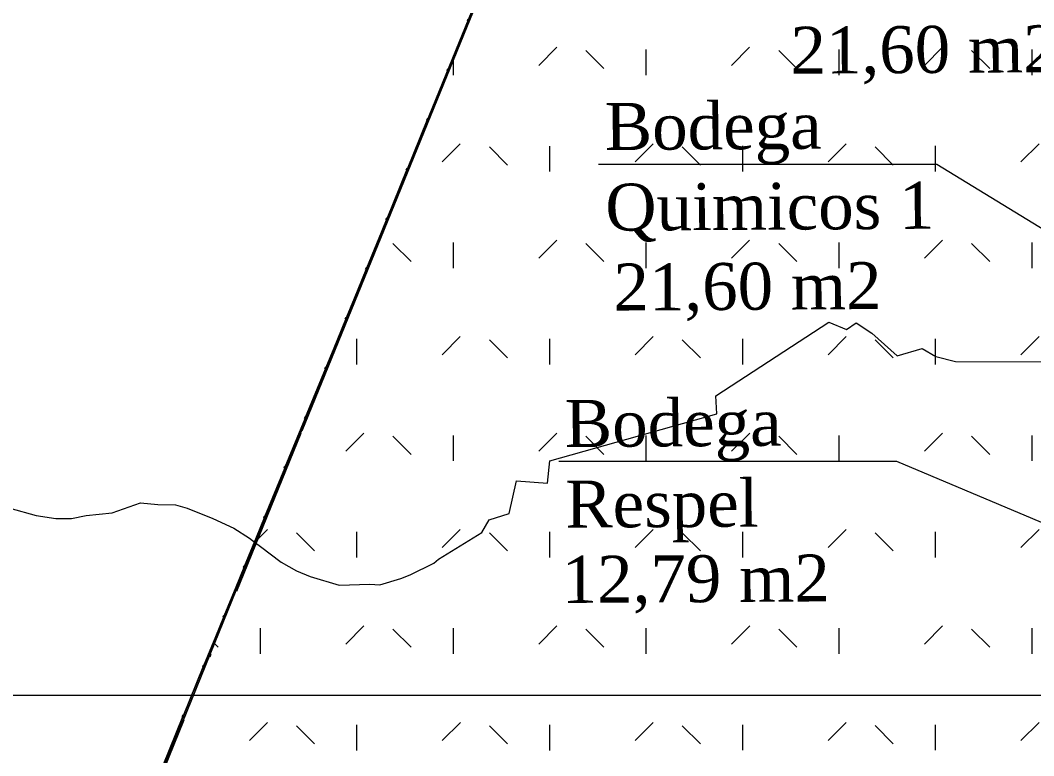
# Model space of a CAD drawing. Header units: metres. Extents: x -207 to 292, y -187 to 169.
# Drawn here: x -140.18 to -102.43, y 16.67 to 44.06 of the extents above; entities that cross this region are included whole.
import ezdxf

# ---------------------------------------------------------------- set-up
doc = ezdxf.new("R2010")
doc.units = ezdxf.units.M
doc.linetypes.add('IMPORT-IMPORT-LÍMITE2 _2_', pattern=[36.83, 6.35, -2.54, 0, -2.54, 25.4, 0, 0, 0])
for name, color, linetype, lineweight in [('A-GLAZ-CWMG', 7, 'Continuous', 9), ('ACHURADO', 7, 'Continuous', 9), ('C-TOPO', 7, 'Continuous', 9), ('C-TOPO-MAJR', 7, 'Continuous', 35), ('grilla', 7, 'Continuous', 9), ('linea propiedad', 7, 'IMPORT-IMPORT-LÍMITE2 _2_', 35)]:
    doc.layers.add(name, color=color, linetype=linetype, lineweight=lineweight)
doc.layers.add('PR10-ARQ-PL-001-Emplazamiento-C-1_dwg', color=7, linetype='Continuous', lineweight=9, true_color=0x767676)
doc.layers.add('TEXTO', color=5, linetype='Continuous', lineweight=9, true_color=0x0000ff)
doc.styles.add('Times New Roman', font='times.ttf', dxfattribs={"height": 1.75})

# ---------------------------------------------------------------- blocks, each defined once
blk = doc.blocks.new('PR10-ARQ-PL-001-Emplazamiento-C-1_dwg_Circular Mullion - 5mm-517344-PLANTA EMPLAZAMIENTO-674655-PLANTA EMPLAZAMIENTO ACTUALIZADO')
at = {"layer": 'A-GLAZ-CWMG', "flags": 128}
for points in [[(-84.442, 139.656), (-83.711, 141.464), (-83.713, 141.465), (-83.716, 141.466), (-84.446, 139.658), (-84.444, 139.657)], [(-84.444, 139.657), (-83.713, 141.465)]]:
    blk.add_lwpolyline(points, close=True, dxfattribs=at)
blk = doc.blocks.new('PR10-ARQ-PL-001-Emplazamiento-C-1_dwg_Rectangular Mullion - 50 x 50 mm-517346-PLANTA EMPLAZAMIENTO-674657-PLANTA EMPLAZAMIENTO ACTUALIZADO')
at = {"layer": 'A-GLAZ-CWMG', "flags": 128}
blk.add_lwpolyline([(0.025, 0.025), (-0.025, 0.025), (-0.025, -0.025), (0.025, -0.025)], close=True, dxfattribs=at)
blk = doc.blocks.new('PR10-ARQ-PL-001-Emplazamiento-C-1_dwg_Rectangular Mullion - 50 x 50 mm-517357-PLANTA EMPLAZAMIENTO-674659-PLANTA EMPLAZAMIENTO ACTUALIZADO')
at = {"layer": 'A-GLAZ-CWMG', "flags": 128}
blk.add_lwpolyline([(0.025, 0.025), (0.025, -0.025), (-0.025, -0.025), (-0.025, 0.025)], close=True, dxfattribs=at)
blk = doc.blocks.new('PR10-ARQ-PL-001-Emplazamiento-C-1_dwg-674643-PLANTA EMPLAZAMIENTO ACTUALIZADO')
at = {"layer": 'ACHURADO'}
h = blk.add_hatch(dxfattribs=at)
h.set_pattern_fill('FP_1', color=256, style=0, pattern_type=2)
h.set_pattern_definition([(90, (-655750.258, -5498481.082), (-3.592, 3.592), [0.9525, -6.232]), (45, (-655750.258, -5498481.082), (-3.5921024484, 3.5921024484), [0.9525, -4.127]), (135, (-655750.258, -5498481.082), (-3.5921024484, -3.5921024484), [0.9525, -4.127])])
h.paths.add_polyline_path([(-161.771, -49.779), (-127.862, -43.679), (-120.948, -28.309), (-111.803, -11.418), (-104.331, 0.453), (-97.266, 16.755), (-92.284, 29.861), (-84.153, 48.383), (-83.895, 48.922), (-83.576, 49.56), (-83.246, 50.193), (-82.906, 50.82), (-82.555, 51.442), (-82.193, 52.057), (-81.821, 52.666), (-81.047, 53.865), (-80.645, 54.455), (-80.233, 55.037), (-79.811, 55.613), (-79.38, 56.182), (-75.091, 62.133), (-74.617, 62.76), (-74.134, 63.38), (-73.641, 63.992), (-73.138, 64.596), (-72.625, 65.192), (-72.103, 65.779), (-71.572, 66.359), (-70.664, 67.305), (-70.482, 67.491), (-69.923, 68.045), (-69.356, 68.589), (-68.78, 69.124), (-68.196, 69.65), (-67.003, 70.673), (-66.394, 71.17), (-65.778, 71.658), (-65.153, 72.136), (-64.522, 72.603), (-63.882, 73.061), (-63.236, 73.508), (-62.583, 73.945), (-61.922, 74.371), (-61.255, 74.787), (-60.582, 75.192), (-59.902, 75.586), (-59.306, 75.883), (-58.704, 76.167), (-58.097, 76.441), (-57.486, 76.702), (-56.869, 76.952), (-56.247, 77.19), (-55.621, 77.416), (-54.991, 77.63), (-54.357, 77.832), (-53.077, 78.199), (-52.433, 78.364), (-51.785, 78.517), (-51.134, 78.658), (-50.481, 78.785), (-49.826, 78.901), (-49.168, 79.003), (-48.509, 79.093), (-47.848, 79.171), (-47.185, 79.236), (-45.858, 79.327), (-45.193, 79.354), (-44.527, 79.367), (-43.862, 79.368), (-43.196, 79.357), (-42.531, 79.332), (-41.867, 79.295), (-41.203, 79.245), (-40.54, 79.183), (-39.879, 79.108), (-39.219, 79.02), (-38.562, 78.919), (-37.906, 78.806), (-37.252, 78.68), (-36.601, 78.542), (-35.953, 78.392), (-35.308, 78.229), (-34.666, 78.053), (47.551, 57.663), (47.81, 57.578), (48.073, 57.505), (48.338, 57.445), (48.607, 57.396), (48.877, 57.361), (49.148, 57.338), (49.421, 57.327), (49.693, 57.329), (49.966, 57.344), (50.237, 57.372), (50.506, 57.412), (50.774, 57.464), (51.038, 57.529), (51.3, 57.606), (51.811, 57.797), (52.059, 57.909), (52.301, 58.033), (52.538, 58.169), (52.768, 58.315), (52.991, 58.471), (53.207, 58.638), (53.414, 58.815), (53.614, 59.001), (53.804, 59.196), (53.985, 59.4), (54.156, 59.612), (54.318, 59.831), (54.469, 60.058), (54.609, 60.292), (54.738, 60.532), (54.856, 60.778), (54.962, 61.028), (55.057, 61.284), (55.14, 61.544), (55.21, 61.807), (55.269, 62.073), (55.314, 62.342), (55.348, 62.613), (55.368, 62.884), (55.486, 68.004), (-83.704, 141.488), (-151.221, -23.933)])
h.paths.add_polyline_path([(-98.109, 19.735), (-100.027, 20.525), (-97.678, 26.227), (-95.761, 25.431), (-97.988, 20.027)])
h.paths.add_polyline_path([(-94.264, 28.288), (-97.543, 29.64), (-95.193, 35.341), (-91.917, 33.984), (-94.257, 28.306)])
h.paths.add_polyline_path([(-88.37, 41.33), (-91.648, 42.682), (-89.298, 48.383), (-86.02, 47.032), (-88.359, 41.356)])
h.paths.add_polyline_path([(-107.511, 62.681), (-109.81, 61.362), (-111.554, 61.194), (-112.168, 61.108), (-111.143, 62.121), (-109.024, 62.933)])
h.paths.add_polyline_path([(-107.511, 62.681), (-104.877, 62.965), (-103.986, 62.697), (-104.876, 62.403)])
h.paths.add_polyline_path([(-106.042, 59.476), (-106.66, 60.171), (-107.511, 62.681), (-106.15, 60.408)])
h.paths.add_polyline_path([(-97.117, 62.944), (-99.416, 61.625), (-101.16, 61.457), (-101.774, 61.371), (-100.749, 62.384), (-98.63, 63.196)])
h.paths.add_polyline_path([(-95.648, 59.739), (-96.266, 60.434), (-97.117, 62.944), (-95.756, 60.671)])
h.paths.add_polyline_path([(-94.482, 62.666), (-97.117, 62.944), (-94.483, 63.228), (-93.592, 62.96)])
h.paths.add_polyline_path([(-104.12, 64.725), (-104.103, 64.74), (-104.082, 64.735)])
h.paths.add_polyline_path([(-103.959, 75.174), (-101.325, 75.458), (-100.433, 75.19), (-101.324, 74.896)])
h.paths.add_polyline_path([(-108.615, 73.601), (-107.591, 74.613), (-105.472, 75.426), (-103.959, 75.174), (-106.258, 73.855), (-108.002, 73.687)])
h.paths.add_polyline_path([(-100.567, 77.218), (-100.55, 77.233), (-100.53, 77.228)])
at = {"layer": 'C-TOPO', "flags": 128}
for points in [[(-139.573, 4.607), (-134.326, 17.462), (-133.279, 20.027), (-131.82, 23.602), (-131.294, 24.891), (-130.693, 26.362), (-130.565, 26.675), (-130.428, 27.012), (-130.302, 27.321), (-129.249, 29.901), (-128.753, 31.115), (-127.832, 33.372), (-126.866, 35.739), (-126.566, 36.473), (-125.29, 39.601), (-124.416, 41.742), (-123.657, 43.602), (-121.791, 48.174)], [(-121.791, 48.174), (-123.657, 43.602), (-124.416, 41.742), (-125.29, 39.601), (-126.566, 36.473), (-126.866, 35.739), (-127.832, 33.372), (-128.753, 31.115), (-129.249, 29.901), (-130.302, 27.321), (-130.428, 27.012), (-130.565, 26.675), (-130.693, 26.362), (-131.294, 24.891), (-131.82, 23.602), (-133.279, 20.027), (-134.326, 17.462), (-139.573, 4.607)]]:
    blk.add_lwpolyline(points, dxfattribs=at)
at = {"layer": 'C-TOPO-MAJR', "color": 1, "lineweight": 9, "true_color": 0xff0000, "flags": 128}
blk.add_lwpolyline([(-140.562, 25.888), (-139.584, 25.611), (-138.858, 25.499), (-138.263, 25.506), (-137.721, 25.614), (-136.754, 25.709), (-135.703, 26.088), (-135.052, 26.019), (-134.394, 26.013), (-133.961, 25.889), (-133.007, 25.503), (-132.226, 25.145), (-131.643, 24.767), (-131.414, 24.596), (-131.228, 24.457), (-130.461, 23.883), (-129.89, 23.552), (-129.381, 23.341), (-128.299, 23.017), (-127.156, 23.052), (-126.782, 23.03), (-126.01, 23.265), (-125.659, 23.4), (-124.776, 23.835), (-124.604, 23.993), (-122.989, 24.977), (-122.719, 25.459), (-121.97, 25.692), (-121.701, 26.912), (-120.547, 26.82), (-120.453, 27.645), (-114.23, 29.398), (-114.269, 30.066), (-110.066, 32.82), (-109.405, 32.54), (-109.045, 32.787), (-108.465, 32.401), (-107.523, 31.557), (-106.595, 31.839), (-106.078, 31.535), (-105.345, 31.353), (-101.041, 31.339)], dxfattribs=at)
at = {"layer": 'grilla'}
blk.add_line((-207.182, 18.918), (-16.51, 18.918), dxfattribs=at)
at = {"layer": 'linea propiedad', "flags": 128}
blk.add_lwpolyline([(143.795, -0.255), (151.813, 17.148), (-83.704, 141.488), (-161.771, -49.779), (-137.14, -85.351), (-83.167, -127.74), (-59.701, -140.481)], dxfattribs=at)
at = {"layer": 'TEXTO', "flags": 128}
for points in [[(-96.43, 32.819), (-106.042, 38.685), (-118.637, 38.685)], [(-98.675, 23.884), (-107.531, 27.624), (-120.126, 27.624)]]:
    blk.add_lwpolyline(points, dxfattribs=at)
for p, rotation in [((-40.484, -97.839), 359.718822983284), ((-40.484, -97.839), 359.718822983284), ((-40.484, -97.839), 359.718822983284), ((-41.242, -99.69), 359.718822983284), ((-41.242, -99.69), 359.718822983284), ((-41.242, -99.69), 359.718822983284), ((-42, -101.541), 359.7188229832853), ((-42, -101.541), 359.7188229832853), ((-42, -101.541), 359.718822983284), ((-42.759, -103.391), 359.7188229832853), ((-42.759, -103.391), 359.718822983284), ((-42.759, -103.391), 359.718822983284), ((-43.517, -105.242), 359.718822983284), ((-43.517, -105.242), 359.718822983284), ((-43.517, -105.242), 359.718822983284), ((-44.275, -107.093), 359.718822983284), ((-44.275, -107.093), 359.718822983284), ((-44.275, -107.093), 359.718822983284), ((-45.033, -108.943), 359.718822983284), ((-45.033, -108.943), 359.718822983284), ((-45.033, -108.943), 359.718822983284), ((-45.792, -110.794), 359.7188229832853), ((-45.792, -110.794), 359.718822983284), ((-45.792, -110.794), 359.7188229832853), ((-46.55, -112.645), 359.718822983284), ((-46.55, -112.645), 359.718822983284), ((-46.55, -112.645), 359.718822983284), ((-47.308, -114.495), 359.718822983284), ((-47.308, -114.495), 359.718822983284), ((-47.308, -114.495), 359.718822983284), ((-48.067, -116.346), 359.718822983284), ((-48.067, -116.346), 359.718822983284), ((-48.067, -116.346), 359.718822983284), ((-48.825, -118.197), 359.718822983284), ((-48.825, -118.197), 359.718822983284), ((-48.825, -118.197), 359.718822983284), ((-49.583, -120.047), 359.718822983284), ((-49.583, -120.047), 359.718822983284), ((-49.583, -120.047), 359.718822983284), ((-50.342, -121.898), 359.718822983284), ((-50.342, -121.898), 359.718822983284), ((-50.342, -121.898), 359.718822983284), ((-51.1, -123.749), 359.718822983284), ((-51.1, -123.749), 359.718822983284), ((-51.1, -123.749), 359.718822983284)]:
    blk.add_blockref('PR10-ARQ-PL-001-Emplazamiento-C-1_dwg_Circular Mullion - 5mm-517344-PLANTA EMPLAZAMIENTO-674655-PLANTA EMPLAZAMIENTO ACTUALIZADO', p, dxfattribs=dict(rotation=rotation))
at = {"extrusion": (0, 0, -1), "rotation": 292.2811770167161}
for name, p in [('PR10-ARQ-PL-001-Emplazamiento-C-1_dwg_Rectangular Mullion - 50 x 50 mm-517346-PLANTA EMPLAZAMIENTO-674657-PLANTA EMPLAZAMIENTO ACTUALIZADO', (123.492, 44.058)), ('PR10-ARQ-PL-001-Emplazamiento-C-1_dwg_Rectangular Mullion - 50 x 50 mm-517357-PLANTA EMPLAZAMIENTO-674659-PLANTA EMPLAZAMIENTO ACTUALIZADO', (123.492, 44.058)), ('PR10-ARQ-PL-001-Emplazamiento-C-1_dwg_Rectangular Mullion - 50 x 50 mm-517346-PLANTA EMPLAZAMIENTO-674657-PLANTA EMPLAZAMIENTO ACTUALIZADO', (124.251, 42.207)), ('PR10-ARQ-PL-001-Emplazamiento-C-1_dwg_Rectangular Mullion - 50 x 50 mm-517357-PLANTA EMPLAZAMIENTO-674659-PLANTA EMPLAZAMIENTO ACTUALIZADO', (124.251, 42.207)), ('PR10-ARQ-PL-001-Emplazamiento-C-1_dwg_Rectangular Mullion - 50 x 50 mm-517346-PLANTA EMPLAZAMIENTO-674657-PLANTA EMPLAZAMIENTO ACTUALIZADO', (125.009, 40.357)), ('PR10-ARQ-PL-001-Emplazamiento-C-1_dwg_Rectangular Mullion - 50 x 50 mm-517357-PLANTA EMPLAZAMIENTO-674659-PLANTA EMPLAZAMIENTO ACTUALIZADO', (125.009, 40.357)), ('PR10-ARQ-PL-001-Emplazamiento-C-1_dwg_Rectangular Mullion - 50 x 50 mm-517346-PLANTA EMPLAZAMIENTO-674657-PLANTA EMPLAZAMIENTO ACTUALIZADO', (125.767, 38.506)), ('PR10-ARQ-PL-001-Emplazamiento-C-1_dwg_Rectangular Mullion - 50 x 50 mm-517357-PLANTA EMPLAZAMIENTO-674659-PLANTA EMPLAZAMIENTO ACTUALIZADO', (125.767, 38.506)), ('PR10-ARQ-PL-001-Emplazamiento-C-1_dwg_Rectangular Mullion - 50 x 50 mm-517346-PLANTA EMPLAZAMIENTO-674657-PLANTA EMPLAZAMIENTO ACTUALIZADO', (126.526, 36.655)), ('PR10-ARQ-PL-001-Emplazamiento-C-1_dwg_Rectangular Mullion - 50 x 50 mm-517357-PLANTA EMPLAZAMIENTO-674659-PLANTA EMPLAZAMIENTO ACTUALIZADO', (126.526, 36.655)), ('PR10-ARQ-PL-001-Emplazamiento-C-1_dwg_Rectangular Mullion - 50 x 50 mm-517346-PLANTA EMPLAZAMIENTO-674657-PLANTA EMPLAZAMIENTO ACTUALIZADO', (127.284, 34.805)), ('PR10-ARQ-PL-001-Emplazamiento-C-1_dwg_Rectangular Mullion - 50 x 50 mm-517357-PLANTA EMPLAZAMIENTO-674659-PLANTA EMPLAZAMIENTO ACTUALIZADO', (127.284, 34.805)), ('PR10-ARQ-PL-001-Emplazamiento-C-1_dwg_Rectangular Mullion - 50 x 50 mm-517346-PLANTA EMPLAZAMIENTO-674657-PLANTA EMPLAZAMIENTO ACTUALIZADO', (128.042, 32.954)), ('PR10-ARQ-PL-001-Emplazamiento-C-1_dwg_Rectangular Mullion - 50 x 50 mm-517357-PLANTA EMPLAZAMIENTO-674659-PLANTA EMPLAZAMIENTO ACTUALIZADO', (128.042, 32.954)), ('PR10-ARQ-PL-001-Emplazamiento-C-1_dwg_Rectangular Mullion - 50 x 50 mm-517346-PLANTA EMPLAZAMIENTO-674657-PLANTA EMPLAZAMIENTO ACTUALIZADO', (128.8, 31.103)), ('PR10-ARQ-PL-001-Emplazamiento-C-1_dwg_Rectangular Mullion - 50 x 50 mm-517357-PLANTA EMPLAZAMIENTO-674659-PLANTA EMPLAZAMIENTO ACTUALIZADO', (128.8, 31.103)), ('PR10-ARQ-PL-001-Emplazamiento-C-1_dwg_Rectangular Mullion - 50 x 50 mm-517346-PLANTA EMPLAZAMIENTO-674657-PLANTA EMPLAZAMIENTO ACTUALIZADO', (129.559, 29.253)), ('PR10-ARQ-PL-001-Emplazamiento-C-1_dwg_Rectangular Mullion - 50 x 50 mm-517357-PLANTA EMPLAZAMIENTO-674659-PLANTA EMPLAZAMIENTO ACTUALIZADO', (129.559, 29.253)), ('PR10-ARQ-PL-001-Emplazamiento-C-1_dwg_Rectangular Mullion - 50 x 50 mm-517346-PLANTA EMPLAZAMIENTO-674657-PLANTA EMPLAZAMIENTO ACTUALIZADO', (130.317, 27.402)), ('PR10-ARQ-PL-001-Emplazamiento-C-1_dwg_Rectangular Mullion - 50 x 50 mm-517357-PLANTA EMPLAZAMIENTO-674659-PLANTA EMPLAZAMIENTO ACTUALIZADO', (130.317, 27.402)), ('PR10-ARQ-PL-001-Emplazamiento-C-1_dwg_Rectangular Mullion - 50 x 50 mm-517346-PLANTA EMPLAZAMIENTO-674657-PLANTA EMPLAZAMIENTO ACTUALIZADO', (131.075, 25.551)), ('PR10-ARQ-PL-001-Emplazamiento-C-1_dwg_Rectangular Mullion - 50 x 50 mm-517357-PLANTA EMPLAZAMIENTO-674659-PLANTA EMPLAZAMIENTO ACTUALIZADO', (131.075, 25.551)), ('PR10-ARQ-PL-001-Emplazamiento-C-1_dwg_Rectangular Mullion - 50 x 50 mm-517346-PLANTA EMPLAZAMIENTO-674657-PLANTA EMPLAZAMIENTO ACTUALIZADO', (131.834, 23.701)), ('PR10-ARQ-PL-001-Emplazamiento-C-1_dwg_Rectangular Mullion - 50 x 50 mm-517357-PLANTA EMPLAZAMIENTO-674659-PLANTA EMPLAZAMIENTO ACTUALIZADO', (131.834, 23.701)), ('PR10-ARQ-PL-001-Emplazamiento-C-1_dwg_Rectangular Mullion - 50 x 50 mm-517346-PLANTA EMPLAZAMIENTO-674657-PLANTA EMPLAZAMIENTO ACTUALIZADO', (132.592, 21.85)), ('PR10-ARQ-PL-001-Emplazamiento-C-1_dwg_Rectangular Mullion - 50 x 50 mm-517357-PLANTA EMPLAZAMIENTO-674659-PLANTA EMPLAZAMIENTO ACTUALIZADO', (132.592, 21.85)), ('PR10-ARQ-PL-001-Emplazamiento-C-1_dwg_Rectangular Mullion - 50 x 50 mm-517346-PLANTA EMPLAZAMIENTO-674657-PLANTA EMPLAZAMIENTO ACTUALIZADO', (133.35, 19.999)), ('PR10-ARQ-PL-001-Emplazamiento-C-1_dwg_Rectangular Mullion - 50 x 50 mm-517357-PLANTA EMPLAZAMIENTO-674659-PLANTA EMPLAZAMIENTO ACTUALIZADO', (133.35, 19.999)), ('PR10-ARQ-PL-001-Emplazamiento-C-1_dwg_Rectangular Mullion - 50 x 50 mm-517346-PLANTA EMPLAZAMIENTO-674657-PLANTA EMPLAZAMIENTO ACTUALIZADO', (134.109, 18.149)), ('PR10-ARQ-PL-001-Emplazamiento-C-1_dwg_Rectangular Mullion - 50 x 50 mm-517357-PLANTA EMPLAZAMIENTO-674659-PLANTA EMPLAZAMIENTO ACTUALIZADO', (134.109, 18.149))]:
    blk.add_blockref(name, p, dxfattribs=at)
at = {"layer": 'TEXTO', "char_height": 1.75, "attachment_point": 1, "rotation": 0.3432, "line_spacing_factor": 1.029793, "style": 'Times New Roman'}
for s, insert, width in [('21,60 m2', (-111.498, 43.816), 11.91644), ('Bodega\\PQuimicos 1', (-118.413, 40.976), 14.59874), ('21,60 m2', (-118.092, 34.996), 11.91644), ('Bodega\\PRespel', (-119.903, 29.915), 9.60791), ('12,79 m2', (-120.021, 24.107), 11.91644)]:
    blk.add_mtext(s, dxfattribs=dict(at, insert=insert, width=width))
blk = doc.blocks.new('Circular Mullion - 5mm-517344-PLANTA EMPLAZAMIENTO ACTUALIZADO')
at = {"layer": 'A-GLAZ-CWMG'}
for p, q in [((-83.716, 141.466), (-84.446, 139.658)), ((-84.444, 139.657), (-83.713, 141.465)), ((-83.713, 141.465), (-84.444, 139.657)), ((-84.442, 139.656), (-83.711, 141.464)), ((-83.713, 141.465), (-83.716, 141.466)), ((-83.711, 141.464), (-83.713, 141.465)), ((-84.446, 139.658), (-84.444, 139.657)), ((-84.444, 139.657), (-84.442, 139.656))]:
    blk.add_line(p, q, dxfattribs=at)
blk = doc.blocks.new('Rectangular Mullion - 50 x 50 mm-517346-PLANTA EMPLAZAMIENTO ACTUALIZADO')
at = {"layer": 'A-GLAZ-CWMG'}
for p, q in [((0.025, 0.025), (-0.025, 0.025)), ((-0.025, 0.025), (-0.025, -0.025)), ((0.025, -0.025), (0.025, 0.025)), ((-0.025, -0.025), (0.025, -0.025))]:
    blk.add_line(p, q, dxfattribs=at)
blk = doc.blocks.new('Rectangular Mullion - 50 x 50 mm-517357-PLANTA EMPLAZAMIENTO ACTUALIZADO')
at = {"layer": 'A-GLAZ-CWMG'}
for p, q in [((-0.025, -0.025), (-0.025, 0.025)), ((-0.025, 0.025), (0.025, 0.025)), ((0.025, 0.025), (0.025, -0.025)), ((0.025, -0.025), (-0.025, -0.025))]:
    blk.add_line(p, q, dxfattribs=at)

msp = doc.modelspace()

# ---------------------------------------------------------------- linework, layer by layer
at = {"layer": 'C-TOPO'}
for p, q in [((-123.657, 43.602), (-121.791, 48.174)), ((-121.791, 48.174), (-123.657, 43.602)), ((-124.416, 41.742), (-123.657, 43.602)), ((-123.657, 43.602), (-124.416, 41.742)), ((-125.29, 39.601), (-124.416, 41.742)), ((-124.416, 41.742), (-125.29, 39.601)), ((-126.566, 36.473), (-125.29, 39.601)), ((-125.29, 39.601), (-126.566, 36.473)), ((-126.866, 35.739), (-126.566, 36.473)), ((-126.566, 36.473), (-126.866, 35.739)), ((-127.832, 33.372), (-126.866, 35.739)), ((-126.866, 35.739), (-127.832, 33.372)), ((-128.753, 31.115), (-127.832, 33.372)), ((-127.832, 33.372), (-128.753, 31.115)), ((-129.249, 29.901), (-128.753, 31.115)), ((-128.753, 31.115), (-129.249, 29.901)), ((-130.302, 27.321), (-129.249, 29.901)), ((-129.249, 29.901), (-130.302, 27.321)), ((-130.428, 27.012), (-130.302, 27.321)), ((-130.302, 27.321), (-130.428, 27.012)), ((-130.565, 26.675), (-130.428, 27.012)), ((-130.428, 27.012), (-130.565, 26.675)), ((-130.693, 26.362), (-130.565, 26.675)), ((-130.565, 26.675), (-130.693, 26.362)), ((-131.294, 24.891), (-130.693, 26.362)), ((-130.693, 26.362), (-131.294, 24.891)), ((-131.82, 23.602), (-131.294, 24.891)), ((-131.294, 24.891), (-131.82, 23.602)), ((-133.279, 20.027), (-131.82, 23.602)), ((-131.82, 23.602), (-133.279, 20.027)), ((-134.326, 17.462), (-133.279, 20.027)), ((-133.279, 20.027), (-134.326, 17.462)), ((-139.573, 4.607), (-134.326, 17.462)), ((-134.326, 17.462), (-139.573, 4.607))]:
    msp.add_line(p, q, dxfattribs=at)
at = {"layer": 'C-TOPO-MAJR', "color": 1, "lineweight": 9, "true_color": 0xff0000, "flags": 128}
for points in [[(-162.959, 37.975), (-160.63, 36.57), (-158.459, 34.969), (-153.215, 32.147), (-150.982, 30.74), (-148.361, 29.329), (-147.346, 28.816), (-144.724, 27.405), (-143.763, 27.059), (-141.33, 26.03), (-140.562, 25.888), (-139.584, 25.611), (-138.858, 25.499), (-138.263, 25.506), (-137.721, 25.614), (-136.754, 25.709), (-135.703, 26.088), (-135.052, 26.019), (-134.394, 26.013), (-133.961, 25.889), (-133.007, 25.503), (-132.226, 25.145), (-131.643, 24.767), (-131.414, 24.596)], [(-131.414, 24.596), (-131.228, 24.457), (-130.461, 23.883), (-129.89, 23.552), (-129.381, 23.341), (-128.299, 23.017), (-127.156, 23.052), (-126.782, 23.03), (-126.01, 23.265), (-125.659, 23.4), (-124.776, 23.835), (-124.604, 23.993), (-122.989, 24.977), (-122.719, 25.459), (-121.97, 25.692), (-121.701, 26.912), (-120.547, 26.82), (-120.453, 27.645), (-114.23, 29.398), (-114.269, 30.066), (-110.066, 32.82), (-109.405, 32.54), (-109.045, 32.787), (-108.465, 32.401), (-107.523, 31.557), (-106.595, 31.839), (-106.078, 31.535), (-105.345, 31.353), (-101.041, 31.339)]]:
    msp.add_lwpolyline(points, dxfattribs=at)

# ---------------------------------------------------------------- block references
at = {"layer": 'A-GLAZ-CWMG'}
for p, rotation in [((-40.484, -97.839), 359.718822983284), ((-40.484, -97.839), 359.718822983284), ((-40.484, -97.839), 359.718822983284), ((-41.242, -99.69), 359.718822983284), ((-41.242, -99.69), 359.718822983284), ((-41.242, -99.69), 359.718822983284), ((-42, -101.541), 359.7188229832853), ((-42, -101.541), 359.7188229832853), ((-42, -101.541), 359.718822983284), ((-42.759, -103.391), 359.7188229832853), ((-42.759, -103.391), 359.718822983284), ((-42.759, -103.391), 359.718822983284), ((-43.517, -105.242), 359.718822983284), ((-43.517, -105.242), 359.718822983284), ((-43.517, -105.242), 359.718822983284), ((-44.275, -107.093), 359.718822983284), ((-44.275, -107.093), 359.718822983284), ((-44.275, -107.093), 359.718822983284), ((-45.033, -108.943), 359.718822983284), ((-45.033, -108.943), 359.718822983284), ((-45.033, -108.943), 359.718822983284), ((-45.792, -110.794), 359.7188229832853), ((-45.792, -110.794), 359.718822983284), ((-45.792, -110.794), 359.7188229832853), ((-46.55, -112.645), 359.718822983284), ((-46.55, -112.645), 359.718822983284), ((-46.55, -112.645), 359.718822983284), ((-47.308, -114.495), 359.718822983284), ((-47.308, -114.495), 359.718822983284), ((-47.308, -114.495), 359.718822983284), ((-48.067, -116.346), 359.718822983284), ((-48.067, -116.346), 359.718822983284), ((-48.067, -116.346), 359.718822983284), ((-48.825, -118.197), 359.718822983284), ((-48.825, -118.197), 359.718822983284), ((-48.825, -118.197), 359.718822983284), ((-49.583, -120.047), 359.718822983284), ((-49.583, -120.047), 359.718822983284), ((-49.583, -120.047), 359.718822983284), ((-50.342, -121.898), 359.718822983284), ((-50.342, -121.898), 359.718822983284), ((-50.342, -121.898), 359.718822983284), ((-51.1, -123.749), 359.718822983284), ((-51.1, -123.749), 359.718822983284), ((-51.1, -123.749), 359.718822983284)]:
    msp.add_blockref('Circular Mullion - 5mm-517344-PLANTA EMPLAZAMIENTO ACTUALIZADO', p, dxfattribs=dict(at, rotation=rotation))
at = {"layer": 'A-GLAZ-CWMG', "extrusion": (0, 0, -1), "rotation": 292.2811770167161}
for name, p in [('Rectangular Mullion - 50 x 50 mm-517346-PLANTA EMPLAZAMIENTO ACTUALIZADO', (123.492, 44.058)), ('Rectangular Mullion - 50 x 50 mm-517357-PLANTA EMPLAZAMIENTO ACTUALIZADO', (123.492, 44.058)), ('Rectangular Mullion - 50 x 50 mm-517346-PLANTA EMPLAZAMIENTO ACTUALIZADO', (124.251, 42.207)), ('Rectangular Mullion - 50 x 50 mm-517357-PLANTA EMPLAZAMIENTO ACTUALIZADO', (124.251, 42.207)), ('Rectangular Mullion - 50 x 50 mm-517346-PLANTA EMPLAZAMIENTO ACTUALIZADO', (125.009, 40.357)), ('Rectangular Mullion - 50 x 50 mm-517357-PLANTA EMPLAZAMIENTO ACTUALIZADO', (125.009, 40.357)), ('Rectangular Mullion - 50 x 50 mm-517346-PLANTA EMPLAZAMIENTO ACTUALIZADO', (125.767, 38.506)), ('Rectangular Mullion - 50 x 50 mm-517357-PLANTA EMPLAZAMIENTO ACTUALIZADO', (125.767, 38.506)), ('Rectangular Mullion - 50 x 50 mm-517346-PLANTA EMPLAZAMIENTO ACTUALIZADO', (126.526, 36.655)), ('Rectangular Mullion - 50 x 50 mm-517357-PLANTA EMPLAZAMIENTO ACTUALIZADO', (126.526, 36.655)), ('Rectangular Mullion - 50 x 50 mm-517346-PLANTA EMPLAZAMIENTO ACTUALIZADO', (127.284, 34.805)), ('Rectangular Mullion - 50 x 50 mm-517357-PLANTA EMPLAZAMIENTO ACTUALIZADO', (127.284, 34.805)), ('Rectangular Mullion - 50 x 50 mm-517346-PLANTA EMPLAZAMIENTO ACTUALIZADO', (128.042, 32.954)), ('Rectangular Mullion - 50 x 50 mm-517357-PLANTA EMPLAZAMIENTO ACTUALIZADO', (128.042, 32.954)), ('Rectangular Mullion - 50 x 50 mm-517346-PLANTA EMPLAZAMIENTO ACTUALIZADO', (128.8, 31.103)), ('Rectangular Mullion - 50 x 50 mm-517357-PLANTA EMPLAZAMIENTO ACTUALIZADO', (128.8, 31.103)), ('Rectangular Mullion - 50 x 50 mm-517346-PLANTA EMPLAZAMIENTO ACTUALIZADO', (129.559, 29.253)), ('Rectangular Mullion - 50 x 50 mm-517357-PLANTA EMPLAZAMIENTO ACTUALIZADO', (129.559, 29.253)), ('Rectangular Mullion - 50 x 50 mm-517346-PLANTA EMPLAZAMIENTO ACTUALIZADO', (130.317, 27.402)), ('Rectangular Mullion - 50 x 50 mm-517357-PLANTA EMPLAZAMIENTO ACTUALIZADO', (130.317, 27.402)), ('Rectangular Mullion - 50 x 50 mm-517346-PLANTA EMPLAZAMIENTO ACTUALIZADO', (131.075, 25.551)), ('Rectangular Mullion - 50 x 50 mm-517357-PLANTA EMPLAZAMIENTO ACTUALIZADO', (131.075, 25.551)), ('Rectangular Mullion - 50 x 50 mm-517346-PLANTA EMPLAZAMIENTO ACTUALIZADO', (131.834, 23.701)), ('Rectangular Mullion - 50 x 50 mm-517357-PLANTA EMPLAZAMIENTO ACTUALIZADO', (131.834, 23.701)), ('Rectangular Mullion - 50 x 50 mm-517346-PLANTA EMPLAZAMIENTO ACTUALIZADO', (132.592, 21.85)), ('Rectangular Mullion - 50 x 50 mm-517357-PLANTA EMPLAZAMIENTO ACTUALIZADO', (132.592, 21.85)), ('Rectangular Mullion - 50 x 50 mm-517346-PLANTA EMPLAZAMIENTO ACTUALIZADO', (133.35, 19.999)), ('Rectangular Mullion - 50 x 50 mm-517357-PLANTA EMPLAZAMIENTO ACTUALIZADO', (133.35, 19.999)), ('Rectangular Mullion - 50 x 50 mm-517346-PLANTA EMPLAZAMIENTO ACTUALIZADO', (134.109, 18.149)), ('Rectangular Mullion - 50 x 50 mm-517357-PLANTA EMPLAZAMIENTO ACTUALIZADO', (134.109, 18.149))]:
    msp.add_blockref(name, p, dxfattribs=at)
at = {"layer": 'PR10-ARQ-PL-001-Emplazamiento-C-1_dwg', "color": 7}
msp.add_blockref('PR10-ARQ-PL-001-Emplazamiento-C-1_dwg-674643-PLANTA EMPLAZAMIENTO ACTUALIZADO', (0, 0), dxfattribs=at)

doc.saveas('drawing.dxf')
